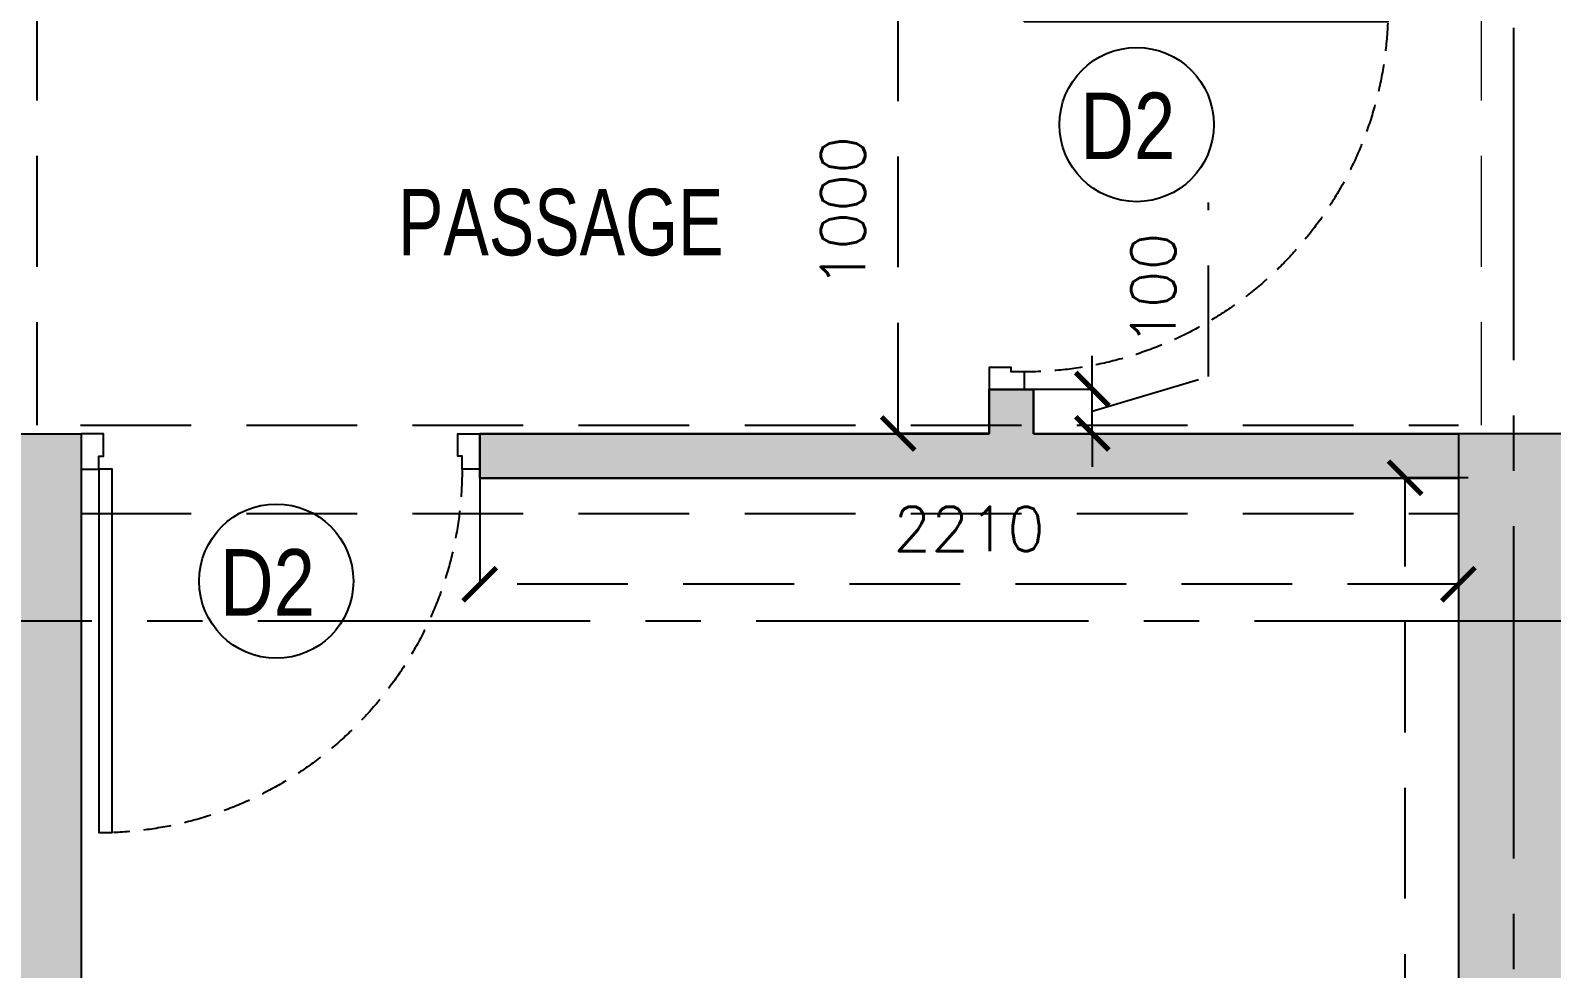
# Model space of a CAD drawing. Header units: millimetres. Extents: x 1167879 to 1231451, y -5731814 to -5645217.
# Drawn here: x 1209938 to 1213372, y -5725682 to -5723564 of the extents above; entities that cross this region are included whole.
import ezdxf
from ezdxf.enums import TextEntityAlignment as Align

# ---------------------------------------------------------------- set-up
doc = ezdxf.new("R2010")
doc.units = ezdxf.units.MM
doc.header["$LTSCALE"] = 1000
doc.header["$MEASUREMENT"] = 0
for name, pattern in [('2BHK-A - FRONT$0$AUDIT_D_120904163729-0', [0]), ('2BHK-A - FRONT$0$HIDDEN', [0.375, 0.25, -0.125]), ('AUDIT_D_120904163729-0', [0]), ('T8(T9 IS SIMILAR) - DIMENSION & TEXTING$0$HIDDEN', [0.375, 0.25, -0.125]), ('T8(T9 IS SIMILAR)$0$$0$HIDDEN', [0.375, 0.25, -0.125]), ('T8(T9 IS SIMILAR)$0$HIDDEN', [0.375, 0.25, -0.125]), ('T8_REFUGE COLUMNS$0$CENTER2', [1.125, 0.75, -0.125, 0.125, -0.125])]:
    doc.linetypes.add(name, pattern=pattern)
doc.layers.get('0').update_dxf_attribs({"linetype": 'AUDIT_D_120904163729-0'})
for name, color, linetype in [('2BHK-A - FRONT$0$A-DOOR-FULL', 2, 'Continuous'), ('2BHK-A - FRONT$0$A-HATCH -160', 251, '2BHK-A - FRONT$0$AUDIT_D_120904163729-0'), ('T8(T9 IS SIMILAR) - DIMENSION & TEXTING$0$A-DIMENSIONS', 2, 'T8(T9 IS SIMILAR) - DIMENSION & TEXTING$0$HIDDEN'), ('T8(T9 IS SIMILAR) - DIMENSION & TEXTING$0$a-window-no', 125, 'Continuous'), ('T8(T9 IS SIMILAR)$0$$6$a-beam 2', 50, 'Continuous'), ('T8(T9 IS SIMILAR)$0$S-BEAM', 20, 'T8(T9 IS SIMILAR)$0$$0$HIDDEN'), ('T8_REFUGE COLUMNS$0$A-CENTERLINE', 193, 'T8_REFUGE COLUMNS$0$CENTER2'), ('T8_REFUGE COLUMNS$0$A-RCC COLS', 3, 'Continuous'), ('T8_TYPICAL COLUMNS$0$A-RCC COLS', 3, 'Continuous')]:
    doc.layers.add(name, color=color, linetype=linetype)
for name, color, linetype, lineweight in [('2BHK-A - FRONT$0$A-WALL- 160', 6, 'Continuous', 30), ('T8(T9 IS SIMILAR) - DIMENSION & TEXTING$0$a-Text', 4, 'Continuous', 0), ('T8(T9 IS SIMILAR)$0$D&W', 8, 'Continuous', 25), ('T8(T9 IS SIMILAR)$0$SCPL BEAM', 191, 'T8(T9 IS SIMILAR)$0$$0$HIDDEN', 13)]:
    doc.layers.add(name, color=color, linetype=linetype, lineweight=lineweight)
doc.layers.add('T8_REFUGE COLUMNS$0$COL-HATCH', color=7, linetype='Continuous', lineweight=25, true_color=0xa3a3a3)
doc.styles.add('T8(T9 IS SIMILAR) - DIMENSION & TEXTING$0$ARIAL ARROW', font='swisscl.ttf')
doc.styles.add('T8(T9 IS SIMILAR) - DIMENSION & TEXTING$0$LODHA STANDERD', font='sanss___.ttf')
doc.styles.add('T8(T9 IS SIMILAR) - DIMENSION & TEXTING$0$Romans 1', font='romans.shx', dxfattribs={"height": 100})
doc.dimstyles.new('T8(T9 IS SIMILAR) - DIMENSION & TEXTING$0$ALPINE S', dxfattribs={"dimscale": 0, "dimtxt": 100, "dimasz": 75, "dimexe": 0, "dimexo": 0, "dimgap": 75, "dimtad": 1, "dimdec": 0, "dimzin": 0, "dimdsep": 46, "dimtxsty": 'T8(T9 IS SIMILAR) - DIMENSION & TEXTING$0$Romans 1', "dimblk": 'T8(T9 IS SIMILAR) - DIMENSION & TEXTING$0$_ArchTick', "dimcen": 0.09, "dimclrd": 256, "dimclre": 256, "dimclrt": 7, "dimadec": 0, "dimazin": 0, "dimtfac": 1, "dimtdec": 0, "dimtofl": 0, "dimtmove": 1, "dimatfit": 0, "dimldrblk": 'T8(T9 IS SIMILAR) - DIMENSION & TEXTING$0$_Open90', "dimfxl": 1, "dimtolj": 1, "dimtzin": 0, "dimarcsym": 0})

# ---------------------------------------------------------------- blocks, each defined once
blk = doc.blocks.new('T8(T9 IS SIMILAR) - DIMENSION & TEXTING$0$WINDOW TAG')
at = {"layer": 'T8(T9 IS SIMILAR) - DIMENSION & TEXTING$0$a-window-no'}
blk.add_circle((0, 0), 174.1, dxfattribs=at)
at = {"layer": 'T8(T9 IS SIMILAR) - DIMENSION & TEXTING$0$a-window-no', "style": 'T8(T9 IS SIMILAR) - DIMENSION & TEXTING$0$LODHA STANDERD'}
blk.add_attdef('WINDOW', text='', height=150, dxfattribs=at).set_placement((11.3, 2.8), align=Align.MIDDLE_CENTER)
blk = doc.blocks.new('T8(T9 IS SIMILAR) - DIMENSION & TEXTING$0$_ArchTick')
at = {"color": 0, "linetype": 'ByBlock', "const_width": 0.15}
blk.add_lwpolyline([(-0.5, -0.5), (0.5, 0.5)], dxfattribs=at)
blk = doc.blocks.new('*D469')
at = {"layer": 'T8(T9 IS SIMILAR) - DIMENSION & TEXTING$0$A-DIMENSIONS', "linetype": 'T8(T9 IS SIMILAR) - DIMENSION & TEXTING$0$HIDDEN', "lineweight": -2, "transparency": 16777216}
for p, q in [((1212102.3, -5723474), (1211897, -5723474)), ((1212102.3, -5724474), (1211897, -5724474))]:
    blk.add_line(p, q, dxfattribs=at)
at = {"layer": 'T8(T9 IS SIMILAR) - DIMENSION & TEXTING$0$A-DIMENSIONS', "lineweight": -2, "transparency": 16777216}
blk.add_line((1211897, -5724474), (1211897, -5723474), dxfattribs=at)
at = {"layer": 'T8(T9 IS SIMILAR) - DIMENSION & TEXTING$0$A-DIMENSIONS', "linetype": 'ByBlock', "lineweight": -2, "transparency": 16777216, "xscale": 75, "yscale": 75, "zscale": 75}
for p, rotation in [((1211897, -5723474), 90), ((1211897, -5724474), 270)]:
    blk.add_blockref('T8(T9 IS SIMILAR) - DIMENSION & TEXTING$0$_ArchTick', p, dxfattribs=dict(at, rotation=rotation))
at = {"layer": 'T8(T9 IS SIMILAR) - DIMENSION & TEXTING$0$A-DIMENSIONS', "color": 7, "linetype": 'ByBlock', "transparency": 16777216, "insert": (1211772, -5723974), "char_height": 100, "attachment_point": 5, "rotation": 90, "style": 'T8(T9 IS SIMILAR) - DIMENSION & TEXTING$0$Romans 1'}
blk.add_mtext('\\A1;1000', dxfattribs=at)
blk = doc.blocks.new('T8(T9 IS SIMILAR) - DIMENSION & TEXTING$0$_Open90')
at = {"color": 0, "linetype": 'ByBlock', "lineweight": -2}
for p, q in [((-0.5, 0.5), (0, 0)), ((0, 0), (-1, 0)), ((0, 0), (-0.5, -0.5))]:
    blk.add_line(p, q, dxfattribs=at)
blk = doc.blocks.new('*D470')
at = {"layer": 'T8(T9 IS SIMILAR) - DIMENSION & TEXTING$0$A-DIMENSIONS', "lineweight": -2, "transparency": 16777216}
for p, q in [((1212597.7, -5724345.3), (1212597.7, -5723952.4)), ((1212335.2, -5724374), (1212335.2, -5724299)), ((1212335.2, -5724424), (1212597.7, -5724345.3)), ((1212335.2, -5724474), (1212335.2, -5724374)), ((1212335.2, -5724474), (1212335.2, -5724549))]:
    blk.add_line(p, q, dxfattribs=at)
at = {"layer": 'T8(T9 IS SIMILAR) - DIMENSION & TEXTING$0$A-DIMENSIONS', "linetype": 'T8(T9 IS SIMILAR) - DIMENSION & TEXTING$0$HIDDEN', "lineweight": -2, "transparency": 16777216}
for p, q in [((1212202.3, -5724374), (1212335.2, -5724374)), ((1212202.3, -5724474), (1212335.2, -5724474))]:
    blk.add_line(p, q, dxfattribs=at)
at = {"layer": 'T8(T9 IS SIMILAR) - DIMENSION & TEXTING$0$A-DIMENSIONS', "linetype": 'ByBlock', "lineweight": -2, "transparency": 16777216, "xscale": 75, "yscale": 75, "zscale": 75}
for p, rotation in [((1212335.2, -5724374), 270), ((1212335.2, -5724474), 90)]:
    blk.add_blockref('T8(T9 IS SIMILAR) - DIMENSION & TEXTING$0$_ArchTick', p, dxfattribs=dict(at, rotation=rotation))
at = {"layer": 'T8(T9 IS SIMILAR) - DIMENSION & TEXTING$0$A-DIMENSIONS', "color": 7, "linetype": 'ByBlock', "transparency": 16777216, "insert": (1212472.7, -5724148.8), "char_height": 100, "attachment_point": 5, "rotation": 90, "style": 'T8(T9 IS SIMILAR) - DIMENSION & TEXTING$0$Romans 1'}
blk.add_mtext('\\A1;100', dxfattribs=at)
blk = doc.blocks.new('*D471')
at = {"layer": 'T8(T9 IS SIMILAR) - DIMENSION & TEXTING$0$A-DIMENSIONS', "linetype": 'T8(T9 IS SIMILAR) - DIMENSION & TEXTING$0$HIDDEN', "lineweight": -2, "transparency": 16777216}
for p, q in [((1210952.2, -5724574), (1210952.2, -5724814.4)), ((1213161.8, -5724574), (1213161.8, -5724814.4))]:
    blk.add_line(p, q, dxfattribs=at)
at = {"layer": 'T8(T9 IS SIMILAR) - DIMENSION & TEXTING$0$A-DIMENSIONS', "lineweight": -2, "transparency": 16777216}
blk.add_line((1213161.8, -5724814.4), (1210952.2, -5724814.4), dxfattribs=at)
at = {"layer": 'T8(T9 IS SIMILAR) - DIMENSION & TEXTING$0$A-DIMENSIONS', "linetype": 'ByBlock', "lineweight": -2, "transparency": 16777216, "xscale": 75, "yscale": 75, "zscale": 75, "rotation": 180}
blk.add_blockref('T8(T9 IS SIMILAR) - DIMENSION & TEXTING$0$_ArchTick', (1210952.2, -5724814.4), dxfattribs=at)
at = {"layer": 'T8(T9 IS SIMILAR) - DIMENSION & TEXTING$0$A-DIMENSIONS', "linetype": 'ByBlock', "lineweight": -2, "transparency": 16777216, "xscale": 75, "yscale": 75, "zscale": 75}
blk.add_blockref('T8(T9 IS SIMILAR) - DIMENSION & TEXTING$0$_ArchTick', (1213161.8, -5724814.4), dxfattribs=at)
at = {"layer": 'T8(T9 IS SIMILAR) - DIMENSION & TEXTING$0$A-DIMENSIONS', "color": 7, "linetype": 'ByBlock', "transparency": 16777216, "insert": (1212057, -5724689.4), "char_height": 100, "attachment_point": 5, "style": 'T8(T9 IS SIMILAR) - DIMENSION & TEXTING$0$Romans 1'}
blk.add_mtext('\\A1;2210', dxfattribs=at)
blk = doc.blocks.new('*D474')
at = {"layer": 'T8(T9 IS SIMILAR) - DIMENSION & TEXTING$0$A-DIMENSIONS', "linetype": 'T8(T9 IS SIMILAR) - DIMENSION & TEXTING$0$HIDDEN', "lineweight": -2, "transparency": 16777216}
for p, q in [((1213184.2, -5724574), (1213041.4, -5724574)), ((1213184.2, -5728524), (1213041.4, -5728524))]:
    blk.add_line(p, q, dxfattribs=at)
at = {"layer": 'T8(T9 IS SIMILAR) - DIMENSION & TEXTING$0$A-DIMENSIONS', "lineweight": -2, "transparency": 16777216}
blk.add_line((1213041.4, -5728524), (1213041.4, -5724574), dxfattribs=at)
at = {"layer": 'T8(T9 IS SIMILAR) - DIMENSION & TEXTING$0$A-DIMENSIONS', "linetype": 'ByBlock', "lineweight": -2, "transparency": 16777216, "xscale": 75, "yscale": 75, "zscale": 75}
for p, rotation in [((1213041.4, -5724574), 90), ((1213041.4, -5728524), 270)]:
    blk.add_blockref('T8(T9 IS SIMILAR) - DIMENSION & TEXTING$0$_ArchTick', p, dxfattribs=dict(at, rotation=rotation))
at = {"layer": 'T8(T9 IS SIMILAR) - DIMENSION & TEXTING$0$A-DIMENSIONS', "color": 7, "linetype": 'ByBlock', "transparency": 16777216, "insert": (1212916.4, -5726920.7), "char_height": 100, "attachment_point": 5, "rotation": 90, "style": 'T8(T9 IS SIMILAR) - DIMENSION & TEXTING$0$Romans 1'}
blk.add_mtext('\\A1;3950', dxfattribs=at)
blk = doc.blocks.new('T8_REFUGE COLUMNS')
at = {"layer": 'T8_REFUGE COLUMNS$0$COL-HATCH', "linetype": 'ByBlock'}
h = blk.add_hatch(color=256, dxfattribs=at)
h.dxf.hatch_style = 1
h.paths.add_polyline_path([(1210052.1, -5727009.9), (1209752.1, -5727009.9), (1209752.1, -5724474.9), (1210052.1, -5724474.9)])
h = blk.add_hatch(color=256, dxfattribs=at)
h.dxf.hatch_style = 1
h.paths.add_polyline_path([(1213162.1, -5726829.9), (1213412.1, -5726829.9), (1213412.1, -5724474.9), (1213162.1, -5724474.9)])
at = {"layer": 'T8_REFUGE COLUMNS$0$A-CENTERLINE'}
for p, q in [((1213287.1, -5728808.5), (1213287.1, -5698573.6)), ((1217951.3, -5724897.4), (1182156.9, -5724897.4))]:
    blk.add_line(p, q, dxfattribs=at)
at = {"layer": 'T8_REFUGE COLUMNS$0$A-RCC COLS', "linetype": 'ByBlock'}
for points in [[(1210052.1, -5727009.9), (1209752.1, -5727009.9), (1209752.1, -5724474.9), (1210052.1, -5724474.9)], [(1213162.1, -5726829.9), (1213412.1, -5726829.9), (1213412.1, -5724474.9), (1213162.1, -5724474.9)]]:
    blk.add_lwpolyline(points, close=True, dxfattribs=at)
blk = doc.blocks.new('T8_TYPICAL COLUMNS')
at = {"layer": 'T8_TYPICAL COLUMNS$0$A-RCC COLS', "linetype": 'ByBlock'}
blk.add_blockref('T8_REFUGE COLUMNS', (0, 0), dxfattribs=at)
blk = doc.blocks.new('*U642')
for points in [[(0, 0), (0, 820), (-30, 820), (-30, 0)], [(-860, 0), (-820, 0), (-820, -30), (-810, -30), (-810, -80), (-860, -80)], [(40, 0), (0, 0), (0, -30), (-10, -30), (-10, -80), (40, -80)]]:
    blk.add_lwpolyline(points, close=True)
at = {"color": 0, "linetype": 'ByBlock', "ltscale": 0.25}
blk.add_arc((1.2, -0.5), 821.2, 92.373, 179.9653, dxfattribs=at)
blk = doc.blocks.new('*U643')
for points in [[(0, 0), (0, 820), (30, 820), (30, 0)], [(-40, 0), (0, 0), (0, -30), (10, -30), (10, -80), (-40, -80)], [(860, 0), (820, 0), (820, -30), (810, -30), (810, -80), (860, -80)]]:
    blk.add_lwpolyline(points, close=True)
at = {"color": 0, "linetype": 'ByBlock', "ltscale": 0.25}
blk.add_arc((-1.2, -0.5), 821.2, 0.0347, 87.627, dxfattribs=at)
blk = doc.blocks.new('2BHK-A - FRONT')
at = {"layer": '2BHK-A - FRONT$0$A-HATCH -160', "linetype": 'ByBlock'}
h = blk.add_hatch(dxfattribs=at)
h.set_pattern_fill('ZIGZAG', color=256, scale=250)
h.set_pattern_definition([(0, (0, 0), (31.25, 31.25), [31.25, -31.25]), (90, (31.25, 0), (-31.25, 31.25), [31.25, -31.25])])
h.paths.add_polyline_path([(1142149.5, -5723474.6), (1143849.6, -5723474.6), (1143849.6, -5723374.6), (1142149.5, -5723374.6)])
h.paths.add_polyline_path([(1144889.5, -5724474.6), (1144889.5, -5724574.6), (1147099.5, -5724574.6), (1147099.5, -5724474.6), (1145949.5, -5724474.2), (1145949.5, -5724374.2), (1145849.5, -5724374.2), (1145849.5, -5724474.6)])
h.paths.add_polyline_path([(1145949.5, -5723374.2), (1146849.2, -5723374.2), (1146849.2, -5723474.2), (1145949.5, -5723474.2)])
h.paths.add_polyline_path([(1147599.2, -5723474.2), (1148199.2, -5723474.2), (1148199.2, -5723374.2), (1147599.2, -5723374.2)])
h.paths.add_polyline_path([(1150399.5, -5721024.5), (1150499.5, -5721024.5), (1150499.5, -5721774.2), (1150399.5, -5721774.2)])
h.paths.add_polyline_path([(1150399.5, -5720124.5), (1150499.5, -5720124.5), (1150499.5, -5719224.6), (1150399.5, -5719224.6)])
h.paths.add_polyline_path([(1145549.4, -5721674.6), (1145649.4, -5721674.6), (1145649.4, -5721174.6), (1145649.4, -5721174.6), (1145649.4, -5721073.7), (1145549.4, -5721073.9)])
h.paths.add_polyline_path([(1148199.5, -5728684.2), (1148934.5, -5728684.2), (1148934.5, -5728584.2), (1148199.5, -5728584.2)])
h.paths.add_polyline_path([(1148449.5, -5721774.6), (1148849.5, -5721774.6), (1148849.5, -5721674.6), (1148449.5, -5721674.6)])
h.paths.add_polyline_path([(1150149.5, -5721674.6), (1150399.5, -5721674.6), (1150399.5, -5721774.6), (1150149.5, -5721774.6)])
h = blk.add_hatch(dxfattribs=at)
h.set_pattern_fill('ANSI32', color=256, scale=150)
h.set_pattern_definition([(45, (0, -0.55), (-39.77475644, 39.77475644), []), (45, (26.517, -0.55), (-39.77475644, 39.77475644), [])])
h.paths.add_polyline_path([(1145269.9, -5728524.2), (1145269.9, -5728684.2), (1144639.8, -5728684.2), (1144639.8, -5726829.5), (1144799.8, -5726829.5), (1144799.8, -5728524.2)])
h.paths.add_polyline_path([(1148934.5, -5727449.8), (1148934.5, -5727609.8), (1147999.5, -5727609.8), (1147999.5, -5727009.5), (1148159.5, -5727009.5), (1148159.5, -5727449.8)])
h.paths.add_polyline_path([(1147999.5, -5728684.2), (1147999.5, -5728524.2), (1147369.9, -5728524.2), (1147369.9, -5728684.2)])
edge = h.paths.add_edge_path()
edge.add_line((1151334.5, -5727449.8), (1151779.5, -5727449.8))
edge.add_line((1151779.5, -5727449.8), (1151779.5, -5727609.8))
edge.add_line((1151704.5, -5727609.8), (1151334.5, -5727609.8))
edge.add_line((1151334.5, -5727609.8), (1151334.5, -5727449.8))
h.paths.add_polyline_path([(1146264.5, -5719573.8), (1146424.5, -5719573.8), (1146424.5, -5719224.6), (1146264.5, -5719224.6)])
h.paths.add_polyline_path([(1145549.4, -5721834.4), (1145788.9, -5721834.4), (1145790, -5721674.6), (1145549.4, -5721674.6)])
h.paths.add_polyline_path([(1145949.5, -5721924.2), (1145949.5, -5722524.6), (1145789.5, -5722524.6), (1145789.5, -5721924.2)])
h.paths.add_polyline_path([(1144599.5, -5721924.6), (1144759.5, -5721924.6), (1144762, -5722524.6), (1144602, -5722524.6)])
h.paths.add_polyline_path([(1144599.5, -5723474.6), (1144599.5, -5723174.6), (1144759.5, -5723174.6), (1144759.5, -5723314.6), (1145789.5, -5723314.6), (1145789.5, -5723174.6), (1145949.5, -5723174.6), (1145949.5, -5723474.2)])
at = {"layer": '2BHK-A - FRONT$0$A-WALL- 160', "linetype": 'ByBlock'}
for p, q in [((1145949.5, -5724374.2), (1145849.5, -5724374.2)), ((1145849.5, -5724374.2), (1145849.5, -5724474.6)), ((1145949.5, -5724474.6), (1145949.5, -5724374.2)), ((1144889.5, -5724474.6), (1145849.5, -5724474.6)), ((1145949.5, -5724474.6), (1147099.5, -5724474.6)), ((1147099.5, -5724474.6), (1147099.5, -5724574.6)), ((1144889.5, -5724574.6), (1147099.5, -5724574.6))]:
    blk.add_line(p, q, dxfattribs=at)
at = {"layer": '2BHK-A - FRONT$0$A-DOOR-FULL', "linetype": '2BHK-A - FRONT$0$HIDDEN'}
for name, p, rotation in [('*U642', (1145869.5, -5723514.6), 90), ('*U643', (1147959.5, -5724554.6), 180)]:
    blk.add_blockref(name, p, dxfattribs=dict(at, rotation=rotation))
blk = doc.blocks.new('T8(T9 IS SIMILAR) - DIMENSION & TEXTING')
at = {"layer": 'T8(T9 IS SIMILAR) - DIMENSION & TEXTING$0$a-window-no'}
ref = blk.add_blockref('T8(T9 IS SIMILAR) - DIMENSION & TEXTING$0$WINDOW TAG', (1212435.3, -5723776.9), dxfattribs=dict(at, rotation=180))
ref.add_attrib('WINDOW', 'D2', dxfattribs={"height": 150, "style": 'T8(T9 IS SIMILAR) - DIMENSION & TEXTING$0$LODHA STANDERD', "width": 0.8}).set_placement((1212415.4, -5723779.7), align=Align.MIDDLE_CENTER)
ref = blk.add_blockref('T8(T9 IS SIMILAR) - DIMENSION & TEXTING$0$WINDOW TAG', (1210492.7, -5724807.4), dxfattribs=dict(at, rotation=180))
ref.add_attrib('WINDOW', 'D2', dxfattribs={"height": 150, "style": 'T8(T9 IS SIMILAR) - DIMENSION & TEXTING$0$LODHA STANDERD', "width": 0.8}).set_placement((1210472.8, -5724810.2), align=Align.MIDDLE_CENTER)
at = {"layer": 'T8(T9 IS SIMILAR) - DIMENSION & TEXTING$0$a-Text', "style": 'T8(T9 IS SIMILAR) - DIMENSION & TEXTING$0$ARIAL ARROW'}
blk.add_text('PASSAGE', height=150, dxfattribs=at).set_placement((1210767.5, -5724072))
at = {"layer": 'T8(T9 IS SIMILAR) - DIMENSION & TEXTING$0$A-DIMENSIONS', "linetype": 'ByBlock'}
for base, p1, p2, angle, picture, middle in [((1211897, -5723474), (1212102.3, -5724474), (1212102.3, -5723474), 90, '*D469', (1211772, -5723974)), ((1212335.2, -5724374), (1212202.3, -5724474), (1212202.3, -5724374), 90, '*D470', (1212472.7, -5724270.3)), ((1210952.2, -5724814.4), (1213161.8, -5724574), (1210952.2, -5724574), 180, '*D471', (1212057, -5724689.4))]:
    dim = blk.add_linear_dim(base=base, p1=p1, p2=p2, angle=angle, dimstyle='T8(T9 IS SIMILAR) - DIMENSION & TEXTING$0$ALPINE S', override={"dimscale": 1, "dimfxl": 5, "dimarcsym": 1}, dxfattribs=at)
    dim.commit()
    dim.dimension.update_dxf_attribs({"geometry": picture, "text_midpoint": middle})
dim = blk.add_linear_dim(base=(1213041.4, -5724574), p1=(1213184.2, -5728524), p2=(1213184.2, -5724574), angle=90, dimstyle='T8(T9 IS SIMILAR) - DIMENSION & TEXTING$0$ALPINE S', override={"dimscale": 1, "dimfxl": 5, "dimarcsym": 1}, dxfattribs=at)
dim.commit()
dim.dimension.update_dxf_attribs({"geometry": '*D474', "text_midpoint": (1213041.4, -5726920.7), "dimtype": 128})
blk = doc.blocks.new('T8(T9 IS SIMILAR)')
at = {"layer": 'T8(T9 IS SIMILAR)$0$D&W', "linetype": 'ByBlock'}
blk.add_blockref('T8_TYPICAL COLUMNS', (0, 0), dxfattribs=at)
at = {"layer": 'T8(T9 IS SIMILAR)$0$D&W', "linetype": 'ByBlock', "xscale": -1}
blk.add_blockref('2BHK-A - FRONT', (2358051.8, -0.4), dxfattribs=at)
at = {"layer": 'T8(T9 IS SIMILAR)$0$$6$a-beam 2', "linetype": 'ByBlock'}
blk.add_blockref('T8(T9 IS SIMILAR) - DIMENSION & TEXTING', (0, 0), dxfattribs=at)
at = {"layer": 'T8(T9 IS SIMILAR)$0$S-BEAM'}
for p, q in [((1209951.9, -5723472.6, 0), (1209951.9, -5724455, 0.1)), ((1210050.3, -5724455, 0.5), (1213161.8, -5724455.1, 0)), ((1210050.3, -5724655, 0.5), (1213161.7, -5724655, 0.6))]:
    blk.add_line(p, q, dxfattribs=at)
at = {"layer": 'T8(T9 IS SIMILAR)$0$SCPL BEAM', "linetype": 'T8(T9 IS SIMILAR)$0$HIDDEN'}
blk.add_line((1213213.4, -5723472.6, 0), (1213213.4, -5724455, 0), dxfattribs=at)

msp = doc.modelspace()

# ---------------------------------------------------------------- block references
at = {"linetype": 'ByBlock'}
msp.add_blockref('T8(T9 IS SIMILAR) - DIMENSION & TEXTING', (0, 0), dxfattribs=at)

# ---------------------------------------------------------------- next in the draw order: block references
msp.add_blockref('T8(T9 IS SIMILAR)', (0, 0), dxfattribs=at)

doc.saveas('drawing.dxf')
